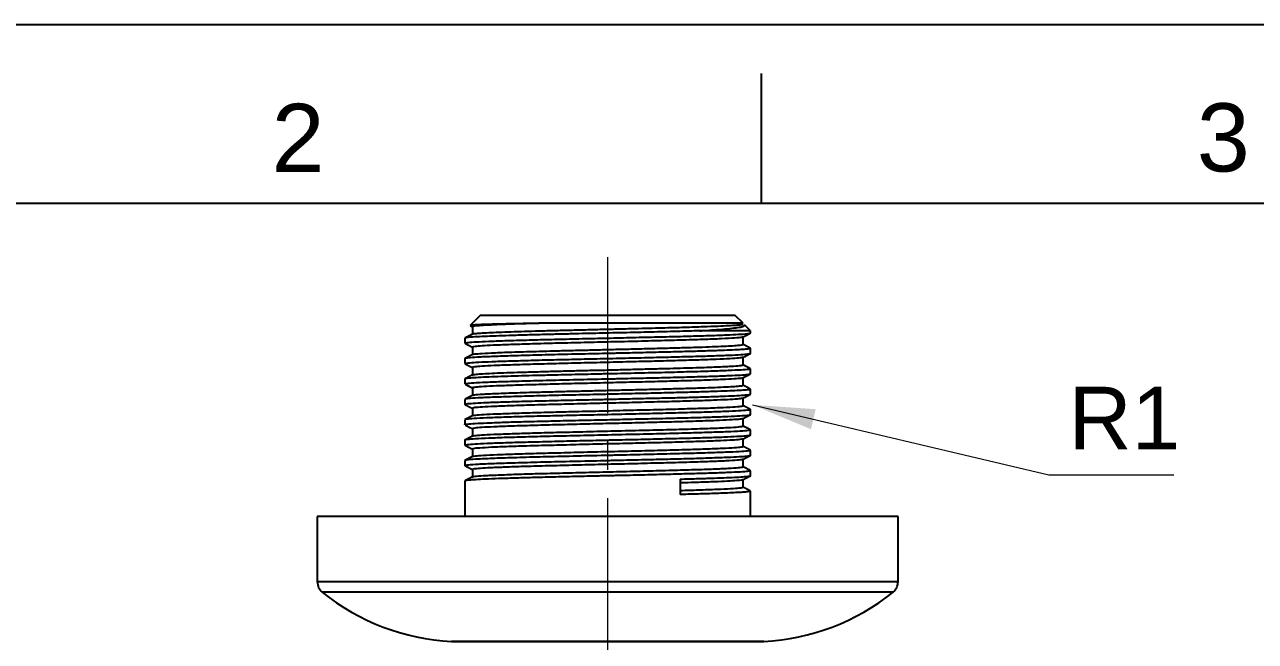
# Model space of a CAD drawing. Header units: millimetres. Extents: x 4257 to 5098, y 860 to 1455.
# Drawn here: x 4394.4 to 4532.2, y 1385.7 to 1454.7 of the extents above; entities that cross this region are included whole.
import ezdxf

# ---------------------------------------------------------------- set-up
doc = ezdxf.new("R2010")
doc.units = ezdxf.units.MM
doc.linetypes.add('CENTER2', pattern=[28.575, 19.05, -3.175, 3.175, -3.175])
doc.layers.add('DIM', color=2, linetype='Continuous', lineweight=13)
doc.layers.add('FORM', color=7, linetype='Continuous')
doc.styles.add('Arial', font='arial.ttf')
doc.styles.get("Standard").update_dxf_attribs({"font": 'arial.ttf'})
doc.dimstyles.new('ISO-25', dxfattribs={"dimtxt": 7, "dimasz": 7, "dimexe": 1.25, "dimexo": 0.625, "dimgap": 3, "dimtad": 1, "dimtih": 1, "dimtoh": 1, "dimdec": 1, "dimlunit": 6, "dimtxsty": 'Arial', "dimcen": 0, "dimclrd": 3, "dimclre": 3, "dimclrt": 4, "dimadec": 0, "dimazin": 0, "dimtfac": 1, "dimtdec": 1, "dimtmove": 0, "dimatfit": 3, "dimfxl": 1, "dimlwd": 13, "dimlwe": 13, "dimarcsym": 0})

msp = doc.modelspace()

# ---------------------------------------------------------------- linework, layer by layer
at = {"color": 1, "linetype": 'CENTER2', "lineweight": 18}
msp.add_line((4459.69, 1268.36), (4459.69, 1428.68), dxfattribs=at)
at = {"lineweight": 25}
for p, q in [((4445.44, 1422.18), (4444.29, 1421.03)), ((4445.44, 1422.18), (4473.94, 1422.18)), ((4474.84, 1421.28), (4473.94, 1422.18)), ((4444.28, 1421.02), (4444.29, 1421.01)), ((4444.55, 1420.89), (4444.55, 1420.06)), ((4474.84, 1421.28), (4452.74, 1421.28)), ((4475.69, 1420.43), (4470, 1420.43)), ((4475.69, 1420.43), (4475.02, 1421.1)), ((4475.69, 1420.19), (4475.69, 1420.43)), ((4443.69, 1419.61), (4443.69, 1419.05)), ((4474.84, 1418.91), (4474.84, 1419.75)), ((4444.55, 1418.6), (4444.55, 1417.78)), ((4475.69, 1417.91), (4475.69, 1418.47)), ((4443.69, 1417.33), (4443.69, 1417.32)), ((4443.69, 1417.32), (4443.69, 1416.77)), ((4444.55, 1416.33), (4444.55, 1415.49)), ((4474.84, 1416.63), (4474.84, 1417.46)), ((4443.69, 1415.04), (4443.69, 1414.49)), ((4474.84, 1414.35), (4474.84, 1415.18)), ((4475.69, 1415.63), (4475.69, 1416.18)), ((4444.55, 1414.04), (4444.55, 1413.2)), ((4475.69, 1413.35), (4475.69, 1413.9)), ((4443.69, 1412.76), (4443.69, 1412.2)), ((4474.84, 1412.06), (4474.84, 1412.89)), ((4444.55, 1411.76), (4444.55, 1410.93)), ((4475.69, 1411.06), (4475.69, 1411.62)), ((4443.69, 1410.48), (4443.69, 1409.92)), ((4444.55, 1409.48), (4444.55, 1408.65)), ((4474.84, 1409.78), (4474.84, 1410.62)), ((4443.69, 1408.2), (4443.69, 1407.64)), ((4474.84, 1407.5), (4474.84, 1408.33)), ((4475.69, 1408.78), (4475.69, 1409.34)), ((4444.55, 1407.2), (4444.55, 1406.36)), ((4475.69, 1406.5), (4475.69, 1407.05)), ((4443.69, 1405.92), (4443.69, 1405.91)), ((4443.69, 1405.91), (4443.69, 1405.36)), ((4474.84, 1405.22), (4474.84, 1406.05)), ((4444.55, 1404.91), (4444.55, 1404.08)), ((4475.69, 1404.22), (4475.69, 1404.77)), ((4443.69, 1403.63), (4443.69, 1399.65)), ((4467.81, 1403.84), (4467.81, 1402.11)), ((4474.84, 1402.93), (4474.84, 1403.77)), ((4475.69, 1399.65), (4475.69, 1402.49)), ((4427.19, 1399.65), (4427.19, 1392.36)), ((4459.69, 1399.65), (4427.19, 1399.65)), ((4492.19, 1399.65), (4459.69, 1399.65)), ((4492.19, 1392.36), (4492.19, 1399.65)), ((4459.69, 1392.36), (4427.19, 1392.36)), ((4492.19, 1392.36), (4459.69, 1392.36)), ((4459.69, 1391.19), (4427.75, 1391.19)), ((4491.63, 1391.19), (4459.69, 1391.19)), ((4459.69, 1385.68), (4442.22, 1385.68)), ((4442.29, 1385.68), (4477.09, 1385.68)), ((4477.17, 1385.68), (4459.69, 1385.68))]:
    msp.add_line(p, q, dxfattribs=at)
for centre, radius, start, end in [((4428.69, 1392.36), 1.5, 180, 231.1194), ((4490.69, 1392.36), 1.5, 308.8806, 0), ((4443.44, 1410.65), 25, 231.1194, 267.1928), ((4475.94, 1410.65), 25, 272.8072, 308.8806), ((4442.29, 1387.18), 1.5, 267.1928, 270), ((4477.09, 1387.18), 1.5, 270, 272.8072)]:
    msp.add_arc(centre, radius, start, end, dxfattribs=at)
for points, knots in [([(4470, 1420.43), (4469.2, 1420.41), (4468.33, 1420.38), (4466.49, 1420.33), (4465.52, 1420.31), (4463.52, 1420.26), (4462.49, 1420.24), (4460.92, 1420.2), (4460.4, 1420.19), (4459.84, 1420.18), (4459.79, 1420.18), (4459.73, 1420.18), (4459.71, 1420.18), (4459.7, 1420.18), (4459.69, 1420.18), (4459.69, 1420.18), (4459.69, 1420.18), (4459.69, 1420.18), (4459.69, 1420.18), (4459.69, 1420.18), (4459.66, 1420.18), (4459.57, 1420.17), (4459.37, 1420.17), (4459.2, 1420.16), (4458.61, 1420.15), (4458.12, 1420.14), (4457.12, 1420.12), (4456.6, 1420.11), (4455.54, 1420.08), (4455, 1420.07), (4453.9, 1420.04), (4453.34, 1420.03), (4452.22, 1420), (4451.66, 1419.99), (4450.55, 1419.96), (4450, 1419.94), (4448.93, 1419.91), (4448.41, 1419.89), (4447.42, 1419.86), (4446.95, 1419.84), (4446.08, 1419.81), (4445.68, 1419.79), (4444.97, 1419.76), (4444.66, 1419.74), (4444.16, 1419.7), (4443.97, 1419.68), (4443.78, 1419.65), (4443.73, 1419.64), (4443.71, 1419.63)], [0, 0, 0, 0, 0.064284, 0.064284, 0.128568, 0.128568, 0.192852, 0.192852, 0.224994, 0.224994, 0.227002, 0.228007, 0.228509, 0.228635, 0.228666, 0.228682, 0.228682, 0.228697, 0.228697, 0.22876, 0.229011, 0.233029, 0.241065, 0.257136, 0.257136, 0.321419, 0.321419, 0.385703, 0.385703, 0.449987, 0.449987, 0.514271, 0.514271, 0.578555, 0.578555, 0.642839, 0.642839, 0.707123, 0.707123, 0.771407, 0.771407, 0.83569, 0.83569, 0.899974, 0.899974, 0.964258, 0.964258, 1, 1, 1, 1]), ([(4452.74, 1421.28), (4451.73, 1421.27), (4450.77, 1421.25), (4449.45, 1421.22), (4449.04, 1421.21), (4448.24, 1421.2), (4447.87, 1421.19), (4446.82, 1421.16), (4446.22, 1421.14), (4445.49, 1421.12), (4445.28, 1421.11), (4444.91, 1421.09), (4444.61, 1421.07), (4444.42, 1421.05), (4444.32, 1421.04), (4444.29, 1421.03), (4444.28, 1421.02)], [0, 0, 0, 0, 0.204447, 0.204447, 0.30667, 0.30667, 0.408893, 0.408893, 0.61334, 0.61334, 0.715564, 0.715564, 0.817787, 0.92001, 0.92001, 1, 1, 1, 1]), ([(4452.74, 1421.28), (4452.44, 1421.28), (4452.1, 1421.27), (4451.37, 1421.25), (4450.97, 1421.24), (4450.14, 1421.21), (4449.7, 1421.2), (4448.81, 1421.17), (4448.36, 1421.15), (4447.48, 1421.12), (4447.04, 1421.1), (4446.23, 1421.06), (4445.86, 1421.04), (4445.39, 1421.01), (4445.24, 1421), (4444.99, 1420.98), (4444.88, 1420.97), (4444.7, 1420.94), (4444.64, 1420.93), (4444.56, 1420.91), (4444.55, 1420.9), (4444.55, 1420.89)], [0, 0, 0, 0, 0.126646, 0.126646, 0.253293, 0.253293, 0.379939, 0.379939, 0.506586, 0.506586, 0.633232, 0.633232, 0.759878, 0.759878, 0.823202, 0.823202, 0.886525, 0.886525, 0.949848, 0.949848, 1, 1, 1, 1]), ([(4444.56, 1420.07), (4444.59, 1420.08), (4444.66, 1420.1), (4444.89, 1420.13), (4445.07, 1420.15), (4445.53, 1420.18), (4445.81, 1420.2), (4446.46, 1420.23), (4446.82, 1420.25), (4447.62, 1420.29), (4448.06, 1420.3), (4448.99, 1420.34), (4449.48, 1420.35), (4450.51, 1420.38), (4451.05, 1420.4), (4452.15, 1420.43), (4452.72, 1420.45), (4453.87, 1420.48), (4454.46, 1420.49), (4455.63, 1420.52), (4456.23, 1420.54), (4457.41, 1420.56), (4457.99, 1420.58), (4459.16, 1420.61), (4459.73, 1420.62), (4460.86, 1420.65), (4461.42, 1420.66), (4462.51, 1420.69), (4463.03, 1420.7), (4464.06, 1420.73), (4464.56, 1420.74), (4465.52, 1420.76), (4465.98, 1420.78), (4467.32, 1420.81), (4468.13, 1420.83), (4469.6, 1420.88), (4470.26, 1420.9), (4471.41, 1420.94), (4471.91, 1420.96), (4472.78, 1421), (4473.14, 1421.02), (4473.74, 1421.05), (4473.98, 1421.07), (4474.36, 1421.1), (4474.5, 1421.11), (4474.7, 1421.14), (4474.76, 1421.15), (4474.83, 1421.17), (4474.84, 1421.18), (4474.84, 1421.19)], [0, 0, 0, 0, 0.025825, 0.025825, 0.057786, 0.057786, 0.089747, 0.089747, 0.121708, 0.121708, 0.153669, 0.153669, 0.18563, 0.18563, 0.217591, 0.217591, 0.249553, 0.249553, 0.281514, 0.281514, 0.313475, 0.313475, 0.345436, 0.345436, 0.377397, 0.377397, 0.409358, 0.409358, 0.441319, 0.441319, 0.47328, 0.47328, 0.505242, 0.505242, 0.569164, 0.569164, 0.633086, 0.633086, 0.697008, 0.697008, 0.760931, 0.760931, 0.824853, 0.824853, 0.888775, 0.888775, 0.952698, 0.952698, 1, 1, 1, 1]), ([(4470, 1420.43), (4470.28, 1420.45), (4470.55, 1420.47), (4471.06, 1420.5), (4471.31, 1420.52), (4472.01, 1420.57), (4472.87, 1420.64), (4473.54, 1420.71), (4473.97, 1420.77), (4474.1, 1420.79), (4474.34, 1420.82), (4474.45, 1420.84), (4474.73, 1420.89), (4475, 1420.96), (4475.06, 1421.04), (4475.04, 1421.08), (4475.04, 1421.08), (4475.03, 1421.09)], [0, 0, 0, 0, 0.081026, 0.081026, 0.162052, 0.162052, 0.324103, 0.486155, 0.486155, 0.567181, 0.567181, 0.648206, 0.648206, 0.810258, 0.972309, 0.972309, 1, 1, 1, 1]), ([(4443.69, 1419.05), (4443.69, 1419.06), (4443.7, 1419.06), (4443.76, 1419.09), (4443.9, 1419.11), (4444.33, 1419.16), (4444.63, 1419.18), (4445.39, 1419.22), (4445.85, 1419.24), (4446.9, 1419.29), (4447.5, 1419.31), (4448.82, 1419.35), (4449.54, 1419.37), (4451.09, 1419.42), (4451.91, 1419.44), (4453.62, 1419.48), (4454.52, 1419.5), (4456.35, 1419.54), (4457.29, 1419.57), (4458.71, 1419.6), (4459.19, 1419.61), (4460.14, 1419.63), (4460.62, 1419.64), (4462.04, 1419.67), (4462.98, 1419.7), (4464.81, 1419.74), (4465.71, 1419.76), (4467.43, 1419.8), (4468.25, 1419.82), (4469.8, 1419.87), (4470.52, 1419.89), (4471.84, 1419.93), (4472.44, 1419.95), (4473.5, 1420), (4473.96, 1420.02), (4474.73, 1420.06), (4475.03, 1420.08), (4475.47, 1420.13), (4475.61, 1420.15), (4475.68, 1420.18), (4475.69, 1420.18), (4475.69, 1420.19)], [0, 0, 0, 0, 0.016811, 0.016811, 0.073603, 0.073603, 0.130395, 0.130395, 0.187188, 0.187188, 0.24398, 0.24398, 0.300772, 0.300772, 0.357565, 0.357565, 0.414357, 0.414357, 0.471149, 0.471149, 0.499546, 0.499546, 0.527942, 0.527942, 0.584734, 0.584734, 0.641527, 0.641527, 0.698319, 0.698319, 0.755111, 0.755111, 0.811904, 0.811904, 0.868696, 0.868696, 0.925488, 0.925488, 0.982281, 0.982281, 1, 1, 1, 1]), ([(4474.82, 1419.73), (4474.8, 1419.72), (4474.76, 1419.71), (4474.55, 1419.67), (4474.28, 1419.64), (4473.5, 1419.59), (4473, 1419.56), (4471.8, 1419.51), (4471.1, 1419.48), (4469.56, 1419.43), (4468.71, 1419.41), (4466.91, 1419.35), (4465.96, 1419.33), (4464, 1419.28), (4462.99, 1419.25), (4460.95, 1419.2), (4459.93, 1419.18), (4457.91, 1419.13), (4456.92, 1419.11), (4454.99, 1419.06), (4454.06, 1419.04), (4452.3, 1418.99), (4451.47, 1418.97), (4449.93, 1418.92), (4449.23, 1418.9), (4447.95, 1418.85), (4447.38, 1418.83), (4446.4, 1418.79), (4445.98, 1418.76), (4445.31, 1418.72), (4445.05, 1418.7), (4444.69, 1418.66), (4444.58, 1418.64), (4444.55, 1418.61), (4444.55, 1418.61), (4444.55, 1418.6)], [0, 0, 0, 0, 0.025148, 0.025148, 0.089299, 0.089299, 0.153451, 0.153451, 0.217603, 0.217603, 0.281755, 0.281755, 0.345907, 0.345907, 0.410059, 0.410059, 0.474211, 0.474211, 0.538363, 0.538363, 0.602515, 0.602515, 0.666667, 0.666667, 0.730819, 0.730819, 0.79497, 0.79497, 0.859122, 0.859122, 0.923274, 0.923274, 0.987426, 0.987426, 1, 1, 1, 1]), ([(4443.69, 1416.77), (4443.69, 1416.78), (4443.71, 1416.79), (4443.84, 1416.82), (4444.01, 1416.84), (4444.52, 1416.89), (4444.85, 1416.91), (4445.68, 1416.95), (4446.17, 1416.97), (4447.28, 1417.02), (4447.91, 1417.04), (4449.28, 1417.08), (4450.02, 1417.1), (4451.61, 1417.15), (4452.44, 1417.17), (4454.19, 1417.21), (4455.1, 1417.23), (4456.95, 1417.28), (4457.89, 1417.3), (4459.8, 1417.34), (4460.75, 1417.36), (4462.64, 1417.41), (4463.57, 1417.43), (4465.39, 1417.47), (4466.27, 1417.49), (4467.96, 1417.54), (4468.76, 1417.56), (4470.26, 1417.6), (4470.96, 1417.62), (4472.23, 1417.67), (4472.81, 1417.69), (4473.81, 1417.73), (4474.23, 1417.75), (4474.93, 1417.8), (4475.2, 1417.82), (4475.57, 1417.86), (4475.67, 1417.88), (4475.69, 1417.91), (4475.69, 1417.91), (4475.69, 1417.91)], [0, 0, 0, 0, 0.028857, 0.028857, 0.085662, 0.085662, 0.142468, 0.142468, 0.199273, 0.199273, 0.256078, 0.256078, 0.312883, 0.312883, 0.369689, 0.369689, 0.426494, 0.426494, 0.483299, 0.483299, 0.540105, 0.540105, 0.59691, 0.59691, 0.653715, 0.653715, 0.71052, 0.71052, 0.767326, 0.767326, 0.824131, 0.824131, 0.880936, 0.880936, 0.937741, 0.937741, 0.994547, 0.994547, 1, 1, 1, 1]), ([(4475.69, 1418.47), (4475.69, 1418.45), (4475.65, 1418.44), (4475.47, 1418.4), (4475.32, 1418.39), (4474.93, 1418.35), (4474.69, 1418.34), (4474.1, 1418.3), (4473.75, 1418.28), (4472.96, 1418.25), (4472.52, 1418.23), (4471.54, 1418.2), (4471, 1418.18), (4469.85, 1418.14), (4469.23, 1418.13), (4467.92, 1418.09), (4467.22, 1418.07), (4465.78, 1418.04), (4465.03, 1418.02), (4463.48, 1417.98), (4462.69, 1417.96), (4461.48, 1417.93), (4461.07, 1417.93), (4460.45, 1417.91), (4460.15, 1417.9), (4459.82, 1417.9), (4459.71, 1417.89), (4459.69, 1417.89), (4459.69, 1417.89), (4459.69, 1417.89), (4459.69, 1417.89), (4459.68, 1417.89), (4459.66, 1417.89), (4459.6, 1417.89), (4459.03, 1417.88), (4458.47, 1417.87), (4456.9, 1417.83), (4455.87, 1417.81), (4453.87, 1417.76), (4452.9, 1417.73), (4451.06, 1417.69), (4450.19, 1417.66), (4448.58, 1417.61), (4447.84, 1417.59), (4446.53, 1417.54), (4445.96, 1417.52), (4444.99, 1417.47), (4444.6, 1417.45), (4444.02, 1417.4), (4443.83, 1417.38), (4443.72, 1417.35), (4443.71, 1417.34), (4443.7, 1417.33)], [0, 0, 0, 0, 0.035347, 0.035347, 0.073112, 0.073112, 0.110876, 0.110876, 0.14864, 0.14864, 0.186405, 0.186405, 0.224169, 0.224169, 0.261934, 0.261934, 0.299698, 0.299698, 0.337462, 0.337462, 0.375227, 0.375227, 0.394109, 0.394109, 0.40355, 0.40827, 0.40886, 0.40886, 0.408934, 0.408934, 0.409008, 0.409155, 0.409451, 0.410631, 0.412991, 0.450755, 0.450755, 0.526284, 0.526284, 0.601813, 0.601813, 0.677341, 0.677341, 0.75287, 0.75287, 0.828399, 0.828399, 0.903927, 0.903927, 0.979456, 0.979456, 1, 1, 1, 1]), ([(4444.55, 1417.78), (4444.58, 1417.8), (4444.66, 1417.82), (4444.98, 1417.86), (4445.26, 1417.88), (4446.04, 1417.93), (4446.53, 1417.96), (4447.44, 1418), (4447.77, 1418.01), (4448.49, 1418.04), (4448.87, 1418.05), (4449.7, 1418.08), (4450.13, 1418.09), (4451.06, 1418.12), (4451.55, 1418.13), (4452.58, 1418.16), (4453.11, 1418.18), (4454.22, 1418.21), (4454.8, 1418.22), (4455.99, 1418.25), (4456.6, 1418.26), (4457.84, 1418.29), (4458.48, 1418.31), (4459.77, 1418.34), (4460.42, 1418.36), (4461.73, 1418.39), (4462.39, 1418.4), (4463.69, 1418.44), (4464.34, 1418.45), (4465.63, 1418.49), (4466.26, 1418.5), (4467.48, 1418.54), (4468.08, 1418.55), (4469.22, 1418.59), (4469.77, 1418.6), (4470.8, 1418.64), (4471.29, 1418.66), (4472.18, 1418.69), (4472.58, 1418.71), (4473.31, 1418.74), (4473.62, 1418.76), (4474.15, 1418.8), (4474.37, 1418.82), (4474.68, 1418.85), (4474.78, 1418.87), (4474.83, 1418.9), (4474.84, 1418.9), (4474.84, 1418.91)], [0, 0, 0, 0, 0.064827, 0.064827, 0.145058, 0.145058, 0.225289, 0.225289, 0.265404, 0.265404, 0.30552, 0.30552, 0.345635, 0.345635, 0.385751, 0.385751, 0.425866, 0.425866, 0.465982, 0.465982, 0.506098, 0.506098, 0.546213, 0.546213, 0.586329, 0.586329, 0.626444, 0.626444, 0.66656, 0.66656, 0.706675, 0.706675, 0.746791, 0.746791, 0.786906, 0.786906, 0.827022, 0.827022, 0.867137, 0.867137, 0.907253, 0.907253, 0.947368, 0.947368, 0.987484, 0.987484, 1, 1, 1, 1]), ([(4474.82, 1417.45), (4474.82, 1417.45), (4474.81, 1417.45), (4474.75, 1417.42), (4474.59, 1417.4), (4474.1, 1417.35), (4473.77, 1417.33), (4472.93, 1417.28), (4472.42, 1417.26), (4471.26, 1417.21), (4470.61, 1417.19), (4469.17, 1417.14), (4468.39, 1417.12), (4466.73, 1417.07), (4465.85, 1417.05), (4464.03, 1417), (4463.08, 1416.98), (4461.16, 1416.93), (4460.19, 1416.91), (4458.25, 1416.86), (4457.28, 1416.84), (4455.39, 1416.79), (4454.46, 1416.77), (4452.68, 1416.72), (4451.83, 1416.7), (4450.24, 1416.65), (4449.49, 1416.63), (4448.14, 1416.58), (4447.53, 1416.56), (4446.47, 1416.51), (4446.02, 1416.49), (4445.29, 1416.44), (4445.01, 1416.42), (4444.64, 1416.37), (4444.55, 1416.35), (4444.55, 1416.33), (4444.55, 1416.33), (4444.55, 1416.33)], [0, 0, 0, 0, 0.004974, 0.004974, 0.067147, 0.067147, 0.129321, 0.129321, 0.191495, 0.191495, 0.253668, 0.253668, 0.315842, 0.315842, 0.378015, 0.378015, 0.440189, 0.440189, 0.502363, 0.502363, 0.564536, 0.564536, 0.62671, 0.62671, 0.688883, 0.688883, 0.751057, 0.751057, 0.813231, 0.813231, 0.875404, 0.875404, 0.937578, 0.937578, 0.999751, 0.999751, 1, 1, 1, 1]), ([(4444.56, 1415.5), (4444.58, 1415.51), (4444.62, 1415.52), (4444.78, 1415.55), (4444.94, 1415.57), (4445.37, 1415.61), (4445.64, 1415.63), (4446.28, 1415.66), (4446.65, 1415.68), (4447.47, 1415.72), (4447.92, 1415.73), (4448.9, 1415.77), (4449.42, 1415.79), (4450.52, 1415.82), (4451.1, 1415.84), (4452.29, 1415.87), (4452.91, 1415.89), (4454.17, 1415.92), (4454.82, 1415.94), (4456.12, 1415.97), (4456.78, 1415.99), (4458.09, 1416.02), (4458.75, 1416.03), (4460.05, 1416.06), (4460.7, 1416.08), (4461.97, 1416.11), (4462.59, 1416.13), (4463.81, 1416.16), (4464.4, 1416.17), (4465.55, 1416.2), (4466.11, 1416.22), (4467.17, 1416.24), (4467.69, 1416.26), (4468.66, 1416.29), (4469.12, 1416.3), (4469.99, 1416.33), (4470.4, 1416.34), (4471.17, 1416.37), (4471.52, 1416.38), (4472.17, 1416.41), (4472.47, 1416.42), (4473.02, 1416.45), (4473.26, 1416.46), (4473.91, 1416.5), (4474.23, 1416.52), (4474.68, 1416.57), (4474.8, 1416.59), (4474.83, 1416.62), (4474.84, 1416.62), (4474.84, 1416.63)], [0, 0, 0, 0, 0.022472, 0.022472, 0.0626, 0.0626, 0.102729, 0.102729, 0.142857, 0.142857, 0.182986, 0.182986, 0.223114, 0.223114, 0.263242, 0.263242, 0.303371, 0.303371, 0.343499, 0.343499, 0.383628, 0.383628, 0.423756, 0.423756, 0.463884, 0.463884, 0.504013, 0.504013, 0.544141, 0.544141, 0.58427, 0.58427, 0.624398, 0.624398, 0.664526, 0.664526, 0.704655, 0.704655, 0.744783, 0.744783, 0.784912, 0.784912, 0.82504, 0.82504, 0.905297, 0.905297, 0.985554, 0.985554, 1, 1, 1, 1]), ([(4443.69, 1414.49), (4443.69, 1414.51), (4443.76, 1414.53), (4444.08, 1414.57), (4444.35, 1414.6), (4445.08, 1414.64), (4445.54, 1414.67), (4446.65, 1414.71), (4447.29, 1414.74), (4448.73, 1414.78), (4449.53, 1414.81), (4451.26, 1414.86), (4452.19, 1414.88), (4454.14, 1414.93), (4455.16, 1414.95), (4457.26, 1415), (4458.34, 1415.03), (4459.5, 1415.05), (4459.58, 1415.05), (4459.66, 1415.06), (4459.69, 1415.06), (4459.69, 1415.06), (4459.7, 1415.06), (4459.71, 1415.06), (4459.75, 1415.06), (4459.91, 1415.06), (4460.29, 1415.07), (4460.65, 1415.08), (4461.36, 1415.09), (4461.83, 1415.11), (4463.24, 1415.14), (4464.17, 1415.16), (4465.96, 1415.2), (4466.83, 1415.22), (4468.48, 1415.27), (4469.26, 1415.29), (4470.72, 1415.33), (4471.39, 1415.35), (4472.61, 1415.4), (4473.15, 1415.42), (4474.09, 1415.46), (4474.48, 1415.48), (4475.11, 1415.53), (4475.34, 1415.55), (4475.62, 1415.59), (4475.69, 1415.61), (4475.69, 1415.63)], [0, 0, 0, 0, 0.051362, 0.051362, 0.111085, 0.111085, 0.170807, 0.170807, 0.23053, 0.23053, 0.290253, 0.290253, 0.349976, 0.349976, 0.409699, 0.409699, 0.469422, 0.469422, 0.473155, 0.474088, 0.474088, 0.474321, 0.474321, 0.474554, 0.475021, 0.476887, 0.484353, 0.499283, 0.499283, 0.529145, 0.529145, 0.588868, 0.588868, 0.648591, 0.648591, 0.708313, 0.708313, 0.768036, 0.768036, 0.827759, 0.827759, 0.887482, 0.887482, 0.947205, 0.947205, 1, 1, 1, 1]), ([(4475.69, 1416.18), (4475.69, 1416.17), (4475.65, 1416.15), (4475.43, 1416.11), (4475.2, 1416.09), (4474.53, 1416.04), (4474.1, 1416.02), (4473.06, 1415.97), (4472.45, 1415.95), (4471.07, 1415.9), (4470.3, 1415.87), (4468.64, 1415.83), (4467.74, 1415.8), (4465.86, 1415.75), (4464.87, 1415.73), (4462.84, 1415.68), (4461.8, 1415.66), (4460.49, 1415.63), (4460.23, 1415.62), (4459.9, 1415.62), (4459.82, 1415.61), (4459.73, 1415.61), (4459.7, 1415.61), (4459.69, 1415.61), (4459.69, 1415.61), (4459.69, 1415.61), (4459.69, 1415.61), (4459.69, 1415.61), (4459.69, 1415.61), (4459.67, 1415.61), (4459.61, 1415.61), (4459.34, 1415.6), (4459.07, 1415.6), (4458.42, 1415.58), (4457.97, 1415.57), (4457.03, 1415.55), (4456.54, 1415.54), (4455.54, 1415.52), (4455.02, 1415.5), (4453.97, 1415.48), (4453.44, 1415.47), (4452.36, 1415.44), (4451.81, 1415.43), (4450.73, 1415.4), (4450.19, 1415.38), (4449.14, 1415.35), (4448.62, 1415.34), (4447.63, 1415.3), (4447.16, 1415.29), (4446.27, 1415.25), (4445.86, 1415.23), (4445.13, 1415.2), (4444.8, 1415.18), (4444.27, 1415.14), (4444.05, 1415.12), (4443.8, 1415.09), (4443.73, 1415.07), (4443.71, 1415.06)], [0, 0, 0, 0, 0.031219, 0.031219, 0.080306, 0.080306, 0.129393, 0.129393, 0.17848, 0.17848, 0.227567, 0.227567, 0.276654, 0.276654, 0.325741, 0.325741, 0.374828, 0.374828, 0.3871, 0.3871, 0.390168, 0.390935, 0.391318, 0.391342, 0.391342, 0.391366, 0.391366, 0.391414, 0.39151, 0.391702, 0.393236, 0.399372, 0.423915, 0.423915, 0.473002, 0.473002, 0.522089, 0.522089, 0.571176, 0.571176, 0.620263, 0.620263, 0.66935, 0.66935, 0.718437, 0.718437, 0.767524, 0.767524, 0.816611, 0.816611, 0.865698, 0.865698, 0.914785, 0.914785, 0.963872, 0.963872, 1, 1, 1, 1]), ([(4474.82, 1415.16), (4474.79, 1415.15), (4474.72, 1415.13), (4474.45, 1415.09), (4474.18, 1415.07), (4473.48, 1415.02), (4473.04, 1415), (4471.99, 1414.95), (4471.39, 1414.93), (4470.04, 1414.88), (4469.3, 1414.86), (4467.71, 1414.81), (4466.86, 1414.79), (4465.08, 1414.74), (4464.16, 1414.72), (4462.26, 1414.67), (4461.29, 1414.65), (4459.35, 1414.6), (4458.38, 1414.58), (4456.46, 1414.53), (4455.51, 1414.51), (4453.69, 1414.46), (4452.81, 1414.44), (4451.15, 1414.39), (4450.36, 1414.37), (4448.92, 1414.32), (4448.26, 1414.3), (4447.09, 1414.25), (4446.58, 1414.23), (4445.72, 1414.18), (4445.37, 1414.16), (4444.85, 1414.12), (4444.68, 1414.09), (4444.56, 1414.06), (4444.55, 1414.05), (4444.55, 1414.04)], [0, 0, 0, 0, 0.038825, 0.038825, 0.101045, 0.101045, 0.163265, 0.163265, 0.225485, 0.225485, 0.287705, 0.287705, 0.349925, 0.349925, 0.412145, 0.412145, 0.474365, 0.474365, 0.536585, 0.536585, 0.598805, 0.598805, 0.661025, 0.661025, 0.723245, 0.723245, 0.785465, 0.785465, 0.847685, 0.847685, 0.909905, 0.909905, 0.972125, 0.972125, 1, 1, 1, 1]), ([(4475.69, 1413.9), (4475.69, 1413.9), (4475.69, 1413.9), (4475.68, 1413.88), (4475.62, 1413.86), (4475.39, 1413.83), (4475.23, 1413.81), (4474.78, 1413.78), (4474.51, 1413.76), (4473.86, 1413.72), (4473.48, 1413.71), (4472.62, 1413.67), (4472.14, 1413.65), (4471.08, 1413.62), (4470.5, 1413.6), (4469.27, 1413.56), (4468.61, 1413.54), (4467.21, 1413.51), (4466.48, 1413.49), (4464.96, 1413.45), (4464.17, 1413.43), (4462.55, 1413.4), (4461.72, 1413.38), (4460.67, 1413.35), (4460.35, 1413.35), (4459.98, 1413.34), (4459.8, 1413.33), (4459.72, 1413.33), (4459.69, 1413.33), (4459.69, 1413.33), (4459.68, 1413.33), (4459.68, 1413.33), (4459.66, 1413.33), (4459.39, 1413.32), (4459.12, 1413.32), (4458.33, 1413.3), (4457.81, 1413.29), (4456.25, 1413.25), (4455.23, 1413.23), (4453.25, 1413.18), (4452.3, 1413.16), (4450.5, 1413.11), (4449.66, 1413.08), (4448.11, 1413.04), (4447.4, 1413.01), (4446.16, 1412.97), (4445.63, 1412.94), (4444.74, 1412.89), (4444.39, 1412.87), (4443.9, 1412.82), (4443.75, 1412.8), (4443.71, 1412.78)], [0, 0, 0, 0, 0.003072, 0.003072, 0.041475, 0.041475, 0.079877, 0.079877, 0.11828, 0.11828, 0.156682, 0.156682, 0.195084, 0.195084, 0.233487, 0.233487, 0.271889, 0.271889, 0.310292, 0.310292, 0.348694, 0.348694, 0.387097, 0.387097, 0.396697, 0.401498, 0.403898, 0.405098, 0.405098, 0.405248, 0.405248, 0.405398, 0.405698, 0.406298, 0.425499, 0.425499, 0.463902, 0.463902, 0.540707, 0.540707, 0.617512, 0.617512, 0.694316, 0.694316, 0.771121, 0.771121, 0.847926, 0.847926, 0.924731, 0.924731, 1, 1, 1, 1]), ([(4444.56, 1413.22), (4444.58, 1413.23), (4444.62, 1413.24), (4444.82, 1413.28), (4445.06, 1413.3), (4445.58, 1413.34), (4445.79, 1413.35), (4446.25, 1413.38), (4446.51, 1413.39), (4447.1, 1413.42), (4447.42, 1413.43), (4448.12, 1413.46), (4448.5, 1413.47), (4449.32, 1413.5), (4449.76, 1413.52), (4450.7, 1413.54), (4451.19, 1413.56), (4452.24, 1413.59), (4452.78, 1413.6), (4453.92, 1413.63), (4454.51, 1413.65), (4455.73, 1413.68), (4456.36, 1413.69), (4457.65, 1413.73), (4458.31, 1413.74), (4459.65, 1413.77), (4460.33, 1413.79), (4461.69, 1413.82), (4462.38, 1413.84), (4463.74, 1413.87), (4464.41, 1413.89), (4465.74, 1413.92), (4466.4, 1413.94), (4467.67, 1413.98), (4468.28, 1413.99), (4469.46, 1414.03), (4470.02, 1414.05), (4471.08, 1414.08), (4471.57, 1414.1), (4472.46, 1414.14), (4472.86, 1414.16), (4473.57, 1414.19), (4473.87, 1414.21), (4474.36, 1414.25), (4474.54, 1414.27), (4474.78, 1414.31), (4474.84, 1414.33), (4474.84, 1414.35)], [0, 0, 0, 0, 0.037932, 0.037932, 0.121853, 0.121853, 0.163813, 0.163813, 0.205774, 0.205774, 0.247734, 0.247734, 0.289695, 0.289695, 0.331655, 0.331655, 0.373615, 0.373615, 0.415576, 0.415576, 0.457536, 0.457536, 0.499496, 0.499496, 0.541457, 0.541457, 0.583417, 0.583417, 0.625378, 0.625378, 0.667338, 0.667338, 0.709298, 0.709298, 0.751259, 0.751259, 0.793219, 0.793219, 0.83518, 0.83518, 0.87714, 0.87714, 0.9191, 0.9191, 0.961061, 0.961061, 1, 1, 1, 1]), ([(4443.69, 1412.2), (4443.69, 1412.22), (4443.77, 1412.24), (4444.07, 1412.29), (4444.32, 1412.31), (4444.96, 1412.35), (4445.37, 1412.37), (4446.32, 1412.42), (4446.87, 1412.44), (4448.1, 1412.48), (4448.78, 1412.5), (4450.25, 1412.55), (4451.04, 1412.57), (4452.7, 1412.61), (4453.57, 1412.63), (4455.37, 1412.68), (4456.29, 1412.7), (4457.7, 1412.73), (4458.18, 1412.74), (4458.89, 1412.76), (4459.19, 1412.76), (4459.51, 1412.77), (4459.62, 1412.77), (4459.67, 1412.77), (4459.68, 1412.78), (4459.69, 1412.78), (4459.69, 1412.78), (4459.69, 1412.78), (4459.7, 1412.78), (4459.81, 1412.78), (4459.92, 1412.78), (4460.84, 1412.8), (4461.66, 1412.82), (4463.29, 1412.86), (4464.1, 1412.88), (4465.68, 1412.92), (4466.45, 1412.93), (4467.93, 1412.97), (4468.65, 1412.99), (4470.01, 1413.03), (4470.65, 1413.05), (4471.83, 1413.09), (4472.38, 1413.11), (4473.36, 1413.15), (4473.79, 1413.17), (4474.54, 1413.21), (4474.85, 1413.23), (4475.33, 1413.27), (4475.5, 1413.29), (4475.66, 1413.32), (4475.69, 1413.33), (4475.69, 1413.35)], [0, 0, 0, 0, 0.050538, 0.050538, 0.104301, 0.104301, 0.158065, 0.158065, 0.211828, 0.211828, 0.265591, 0.265591, 0.319355, 0.319355, 0.373118, 0.373118, 0.426882, 0.426882, 0.453763, 0.453763, 0.467204, 0.470565, 0.472245, 0.473085, 0.473295, 0.473295, 0.4734, 0.4734, 0.473505, 0.473925, 0.480645, 0.480645, 0.534409, 0.534409, 0.588172, 0.588172, 0.641935, 0.641935, 0.695699, 0.695699, 0.749462, 0.749462, 0.803226, 0.803226, 0.856989, 0.856989, 0.910753, 0.910753, 0.964516, 0.964516, 1, 1, 1, 1]), ([(4474.82, 1412.89), (4474.81, 1412.88), (4474.78, 1412.87), (4474.64, 1412.84), (4474.45, 1412.82), (4473.89, 1412.77), (4473.53, 1412.75), (4472.64, 1412.7), (4472.12, 1412.68), (4470.92, 1412.64), (4470.25, 1412.61), (4468.8, 1412.57), (4468.01, 1412.54), (4466.33, 1412.5), (4465.45, 1412.47), (4463.62, 1412.43), (4462.67, 1412.4), (4460.74, 1412.36), (4459.77, 1412.33), (4457.82, 1412.29), (4456.85, 1412.26), (4454.96, 1412.22), (4454.03, 1412.19), (4452.26, 1412.15), (4451.41, 1412.12), (4449.83, 1412.08), (4449.1, 1412.05), (4447.77, 1412), (4447.18, 1411.98), (4446.17, 1411.93), (4445.74, 1411.91), (4445.08, 1411.86), (4444.84, 1411.84), (4444.6, 1411.8), (4444.55, 1411.78), (4444.55, 1411.76)], [0, 0, 0, 0, 0.02143, 0.02143, 0.083728, 0.083728, 0.146025, 0.146025, 0.208323, 0.208323, 0.27062, 0.27062, 0.332918, 0.332918, 0.395216, 0.395216, 0.457513, 0.457513, 0.519811, 0.519811, 0.582108, 0.582108, 0.644406, 0.644406, 0.706703, 0.706703, 0.769001, 0.769001, 0.831298, 0.831298, 0.893596, 0.893596, 0.955893, 0.955893, 1, 1, 1, 1]), ([(4443.69, 1409.93), (4443.69, 1409.93), (4443.69, 1409.93), (4443.72, 1409.96), (4443.84, 1409.98), (4444.23, 1410.02), (4444.5, 1410.04), (4445.22, 1410.09), (4445.65, 1410.11), (4446.67, 1410.15), (4447.25, 1410.17), (4448.53, 1410.22), (4449.24, 1410.24), (4450.75, 1410.28), (4451.56, 1410.3), (4453.26, 1410.34), (4454.14, 1410.37), (4455.96, 1410.41), (4456.9, 1410.43), (4458.79, 1410.47), (4459.75, 1410.49), (4461.64, 1410.54), (4462.59, 1410.56), (4464.44, 1410.6), (4465.34, 1410.62), (4467.08, 1410.67), (4467.91, 1410.69), (4469.49, 1410.73), (4470.22, 1410.75), (4471.58, 1410.8), (4472.2, 1410.82), (4473.3, 1410.86), (4473.78, 1410.88), (4474.59, 1410.93), (4474.91, 1410.95), (4475.4, 1410.99), (4475.56, 1411.01), (4475.67, 1411.04), (4475.69, 1411.05), (4475.69, 1411.06)], [0, 0, 0, 0, 0.008632, 0.008632, 0.065425, 0.065425, 0.122217, 0.122217, 0.17901, 0.17901, 0.235802, 0.235802, 0.292594, 0.292594, 0.349387, 0.349387, 0.406179, 0.406179, 0.462971, 0.462971, 0.519764, 0.519764, 0.576556, 0.576556, 0.633348, 0.633348, 0.690141, 0.690141, 0.746933, 0.746933, 0.803726, 0.803726, 0.860518, 0.860518, 0.91731, 0.91731, 0.974103, 0.974103, 1, 1, 1, 1]), ([(4475.69, 1411.62), (4475.69, 1411.6), (4475.62, 1411.58), (4475.3, 1411.53), (4475.02, 1411.51), (4474.27, 1411.46), (4473.8, 1411.44), (4472.69, 1411.39), (4472.04, 1411.37), (4470.6, 1411.32), (4469.8, 1411.3), (4468.09, 1411.25), (4467.17, 1411.22), (4465.25, 1411.18), (4464.25, 1411.15), (4462.2, 1411.11), (4461.15, 1411.08), (4459.05, 1411.03), (4458, 1411.01), (4455.93, 1410.96), (4454.91, 1410.94), (4452.95, 1410.89), (4452.01, 1410.87), (4450.23, 1410.82), (4449.4, 1410.8), (4447.88, 1410.75), (4447.19, 1410.72), (4445.99, 1410.68), (4445.47, 1410.65), (4444.62, 1410.6), (4444.29, 1410.58), (4443.87, 1410.54), (4443.75, 1410.52), (4443.71, 1410.5)], [0, 0, 0, 0, 0.053503, 0.053503, 0.117197, 0.117197, 0.180892, 0.180892, 0.244586, 0.244586, 0.30828, 0.30828, 0.371975, 0.371975, 0.435669, 0.435669, 0.499363, 0.499363, 0.563057, 0.563057, 0.626752, 0.626752, 0.690446, 0.690446, 0.75414, 0.75414, 0.817834, 0.817834, 0.881529, 0.881529, 0.945223, 0.945223, 1, 1, 1, 1]), ([(4444.56, 1410.94), (4444.6, 1410.95), (4444.67, 1410.97), (4444.95, 1411.01), (4445.22, 1411.03), (4445.92, 1411.08), (4446.36, 1411.1), (4447.42, 1411.15), (4448.03, 1411.17), (4449.39, 1411.22), (4450.15, 1411.24), (4451.79, 1411.29), (4452.66, 1411.32), (4454.51, 1411.36), (4455.47, 1411.39), (4457.46, 1411.44), (4458.48, 1411.46), (4460.53, 1411.51), (4461.55, 1411.54), (4463.58, 1411.59), (4464.58, 1411.61), (4466.49, 1411.66), (4467.41, 1411.68), (4469.14, 1411.74), (4469.94, 1411.76), (4471.4, 1411.81), (4472.05, 1411.84), (4473.16, 1411.89), (4473.62, 1411.91), (4474.33, 1411.96), (4474.58, 1411.99), (4474.8, 1412.03), (4474.84, 1412.05), (4474.84, 1412.06)], [0, 0, 0, 0, 0.043535, 0.043535, 0.1091, 0.1091, 0.174666, 0.174666, 0.240231, 0.240231, 0.305796, 0.305796, 0.371361, 0.371361, 0.436926, 0.436926, 0.502491, 0.502491, 0.568057, 0.568057, 0.633622, 0.633622, 0.699187, 0.699187, 0.764752, 0.764752, 0.830317, 0.830317, 0.895883, 0.895883, 0.961448, 0.961448, 1, 1, 1, 1]), ([(4474.81, 1410.6), (4474.81, 1410.6), (4474.81, 1410.59), (4474.74, 1410.57), (4474.58, 1410.55), (4474.08, 1410.5), (4473.73, 1410.48), (4472.88, 1410.43), (4472.37, 1410.41), (4471.21, 1410.36), (4470.55, 1410.34), (4469.1, 1410.29), (4468.32, 1410.27), (4466.65, 1410.22), (4465.77, 1410.2), (4463.94, 1410.15), (4463, 1410.13), (4461.08, 1410.08), (4460.11, 1410.06), (4458.16, 1410.01), (4457.2, 1409.99), (4455.3, 1409.94), (4454.38, 1409.92), (4452.61, 1409.87), (4451.76, 1409.85), (4450.17, 1409.8), (4449.43, 1409.78), (4448.09, 1409.73), (4447.48, 1409.71), (4446.43, 1409.66), (4445.98, 1409.64), (4445.26, 1409.59), (4444.99, 1409.57), (4444.63, 1409.52), (4444.55, 1409.5), (4444.55, 1409.48)], [0, 0, 0, 0, 0.003991, 0.003991, 0.066351, 0.066351, 0.12871, 0.12871, 0.19107, 0.19107, 0.25343, 0.25343, 0.315789, 0.315789, 0.378149, 0.378149, 0.440509, 0.440509, 0.502869, 0.502869, 0.565228, 0.565228, 0.627588, 0.627588, 0.689948, 0.689948, 0.752307, 0.752307, 0.814667, 0.814667, 0.877027, 0.877027, 0.939386, 0.939386, 1, 1, 1, 1]), ([(4444.55, 1408.65), (4444.58, 1408.67), (4444.67, 1408.69), (4445.01, 1408.74), (4445.27, 1408.76), (4445.97, 1408.8), (4446.41, 1408.83), (4447.45, 1408.87), (4448.05, 1408.9), (4449.41, 1408.94), (4450.16, 1408.97), (4451.8, 1409.02), (4452.68, 1409.04), (4454.55, 1409.09), (4455.53, 1409.11), (4457.56, 1409.16), (4458.6, 1409.19), (4460.71, 1409.24), (4461.77, 1409.26), (4463.87, 1409.32), (4464.9, 1409.34), (4466.88, 1409.39), (4467.84, 1409.42), (4469.61, 1409.47), (4470.44, 1409.5), (4471.9, 1409.55), (4472.55, 1409.58), (4473.61, 1409.63), (4474.04, 1409.66), (4474.63, 1409.72), (4474.8, 1409.75), (4474.84, 1409.78), (4474.84, 1409.78), (4474.84, 1409.78)], [0, 0, 0, 0, 0.058918, 0.058918, 0.125567, 0.125567, 0.192215, 0.192215, 0.258864, 0.258864, 0.325513, 0.325513, 0.392162, 0.392162, 0.458811, 0.458811, 0.52546, 0.52546, 0.592109, 0.592109, 0.658758, 0.658758, 0.725407, 0.725407, 0.792055, 0.792055, 0.858704, 0.858704, 0.925353, 0.925353, 0.992002, 0.992002, 1, 1, 1, 1]), ([(4443.69, 1407.64), (4443.69, 1407.64), (4443.69, 1407.64), (4443.71, 1407.67), (4443.82, 1407.69), (4444.2, 1407.73), (4444.48, 1407.76), (4445.21, 1407.8), (4445.66, 1407.82), (4446.71, 1407.87), (4447.32, 1407.89), (4448.65, 1407.93), (4449.39, 1407.96), (4450.98, 1408), (4451.82, 1408.02), (4453.6, 1408.07), (4454.53, 1408.09), (4456.44, 1408.14), (4457.42, 1408.16), (4458.65, 1408.19), (4459.02, 1408.2), (4459.43, 1408.21), (4459.6, 1408.21), (4459.65, 1408.21), (4459.67, 1408.21), (4459.69, 1408.21), (4459.7, 1408.21), (4459.76, 1408.21), (4460.3, 1408.23), (4460.83, 1408.24), (4462.25, 1408.27), (4463.19, 1408.29), (4465.02, 1408.34), (4465.91, 1408.36), (4467.62, 1408.4), (4468.44, 1408.42), (4469.97, 1408.47), (4470.68, 1408.49), (4471.99, 1408.53), (4472.58, 1408.55), (4473.62, 1408.6), (4474.06, 1408.62), (4474.8, 1408.66), (4475.1, 1408.68), (4475.51, 1408.73), (4475.64, 1408.75), (4475.69, 1408.77), (4475.69, 1408.78), (4475.69, 1408.78)], [0, 0, 0, 0, 0.00508, 0.00508, 0.062803, 0.062803, 0.120526, 0.120526, 0.17825, 0.17825, 0.235973, 0.235973, 0.293697, 0.293697, 0.35142, 0.35142, 0.409143, 0.409143, 0.466867, 0.466867, 0.481298, 0.488513, 0.490317, 0.491219, 0.49167, 0.49167, 0.492121, 0.492121, 0.495728, 0.52459, 0.52459, 0.582314, 0.582314, 0.640037, 0.640037, 0.69776, 0.69776, 0.755484, 0.755484, 0.813207, 0.813207, 0.870931, 0.870931, 0.928654, 0.928654, 0.986377, 0.986377, 1, 1, 1, 1]), ([(4475.69, 1409.34), (4475.69, 1409.31), (4475.6, 1409.29), (4475.21, 1409.25), (4474.92, 1409.22), (4474.13, 1409.17), (4473.64, 1409.15), (4472.48, 1409.1), (4471.82, 1409.08), (4470.34, 1409.03), (4469.53, 1409.01), (4467.79, 1408.96), (4466.86, 1408.93), (4464.92, 1408.89), (4463.91, 1408.86), (4461.85, 1408.82), (4460.8, 1408.79), (4458.7, 1408.74), (4457.65, 1408.72), (4455.59, 1408.67), (4454.58, 1408.65), (4452.64, 1408.6), (4451.7, 1408.58), (4449.95, 1408.53), (4449.14, 1408.51), (4447.65, 1408.46), (4446.98, 1408.43), (4445.81, 1408.39), (4445.31, 1408.36), (4444.51, 1408.31), (4444.2, 1408.29), (4443.83, 1408.25), (4443.73, 1408.23), (4443.7, 1408.21)], [0, 0, 0, 0, 0.060522, 0.060522, 0.123829, 0.123829, 0.187136, 0.187136, 0.250443, 0.250443, 0.31375, 0.31375, 0.377057, 0.377057, 0.440365, 0.440365, 0.503672, 0.503672, 0.566979, 0.566979, 0.630286, 0.630286, 0.693593, 0.693593, 0.7569, 0.7569, 0.820208, 0.820208, 0.883515, 0.883515, 0.946822, 0.946822, 1, 1, 1, 1]), ([(4474.82, 1408.32), (4474.78, 1408.3), (4474.66, 1408.28), (4474.27, 1408.24), (4473.99, 1408.22), (4473.28, 1408.17), (4472.85, 1408.15), (4471.82, 1408.11), (4471.24, 1408.08), (4469.93, 1408.04), (4469.21, 1408.02), (4467.66, 1407.97), (4466.82, 1407.95), (4465.06, 1407.9), (4464.14, 1407.88), (4462.24, 1407.83), (4461.26, 1407.81), (4459.27, 1407.76), (4458.27, 1407.74), (4456.29, 1407.69), (4455.31, 1407.66), (4453.41, 1407.61), (4452.49, 1407.59), (4450.74, 1407.54), (4449.92, 1407.52), (4448.42, 1407.47), (4447.75, 1407.44), (4446.56, 1407.39), (4446.06, 1407.36), (4445.26, 1407.31), (4444.96, 1407.29), (4444.62, 1407.24), (4444.55, 1407.22), (4444.55, 1407.2)], [0, 0, 0, 0, 0.062104, 0.062104, 0.125475, 0.125475, 0.188847, 0.188847, 0.252218, 0.252218, 0.315589, 0.315589, 0.378961, 0.378961, 0.442332, 0.442332, 0.505703, 0.505703, 0.569075, 0.569075, 0.632446, 0.632446, 0.695817, 0.695817, 0.759189, 0.759189, 0.82256, 0.82256, 0.885932, 0.885932, 0.949303, 0.949303, 1, 1, 1, 1]), ([(4475.69, 1407.05), (4475.69, 1407.05), (4475.69, 1407.05), (4475.68, 1407.03), (4475.56, 1407), (4475.13, 1406.96), (4474.81, 1406.93), (4473.98, 1406.88), (4473.47, 1406.86), (4472.28, 1406.81), (4471.6, 1406.79), (4470.1, 1406.74), (4469.27, 1406.72), (4467.51, 1406.67), (4466.57, 1406.65), (4464.62, 1406.6), (4463.6, 1406.57), (4462.05, 1406.54), (4461.53, 1406.53), (4460.74, 1406.51), (4460.48, 1406.5), (4460.09, 1406.49), (4459.92, 1406.49), (4459.75, 1406.49), (4459.71, 1406.48), (4459.7, 1406.48), (4459.69, 1406.48), (4459.69, 1406.48), (4459.69, 1406.48), (4459.66, 1406.48), (4459.56, 1406.48), (4459.47, 1406.48), (4458.19, 1406.45), (4456.99, 1406.42), (4454.66, 1406.37), (4453.54, 1406.34), (4451.42, 1406.29), (4450.42, 1406.26), (4448.6, 1406.21), (4447.78, 1406.18), (4446.35, 1406.13), (4445.73, 1406.1), (4444.74, 1406.05), (4444.36, 1406.02), (4443.88, 1405.97), (4443.75, 1405.95), (4443.71, 1405.93)], [0, 0, 0, 0, 0.004021, 0.004021, 0.071046, 0.071046, 0.13807, 0.13807, 0.205094, 0.205094, 0.272118, 0.272118, 0.339142, 0.339142, 0.406166, 0.406166, 0.47319, 0.47319, 0.506702, 0.506702, 0.523458, 0.523458, 0.531836, 0.533931, 0.534455, 0.534585, 0.534585, 0.534716, 0.534716, 0.534978, 0.536025, 0.540214, 0.540214, 0.607239, 0.607239, 0.674263, 0.674263, 0.741287, 0.741287, 0.808311, 0.808311, 0.875335, 0.875335, 0.942359, 0.942359, 1, 1, 1, 1]), ([(4444.56, 1406.37), (4444.6, 1406.39), (4444.71, 1406.41), (4445.1, 1406.46), (4445.41, 1406.48), (4446.23, 1406.53), (4446.73, 1406.55), (4447.9, 1406.6), (4448.57, 1406.63), (4450.05, 1406.68), (4450.86, 1406.7), (4452.59, 1406.75), (4453.51, 1406.77), (4455.42, 1406.82), (4456.41, 1406.85), (4458.42, 1406.9), (4459.44, 1406.92), (4461.47, 1406.97), (4462.48, 1406.99), (4464.45, 1407.04), (4465.41, 1407.07), (4467.24, 1407.12), (4468.11, 1407.14), (4469.72, 1407.19), (4470.47, 1407.21), (4471.8, 1407.26), (4472.39, 1407.29), (4473.39, 1407.33), (4473.8, 1407.36), (4474.42, 1407.41), (4474.63, 1407.43), (4474.81, 1407.47), (4474.84, 1407.48), (4474.84, 1407.5)], [0, 0, 0, 0, 0.05385, 0.05385, 0.118887, 0.118887, 0.183923, 0.183923, 0.248959, 0.248959, 0.313996, 0.313996, 0.379032, 0.379032, 0.444069, 0.444069, 0.509105, 0.509105, 0.574142, 0.574142, 0.639178, 0.639178, 0.704214, 0.704214, 0.769251, 0.769251, 0.834287, 0.834287, 0.899324, 0.899324, 0.96436, 0.96436, 1, 1, 1, 1]), ([(4443.69, 1405.36), (4443.69, 1405.37), (4443.69, 1405.37), (4443.73, 1405.4), (4443.88, 1405.42), (4444.39, 1405.47), (4444.76, 1405.5), (4445.72, 1405.55), (4446.3, 1405.57), (4447.68, 1405.62), (4448.46, 1405.65), (4450.2, 1405.7), (4451.16, 1405.73), (4453.2, 1405.78), (4454.28, 1405.81), (4456.54, 1405.86), (4457.71, 1405.88), (4459.04, 1405.91), (4459.27, 1405.92), (4459.53, 1405.93), (4459.64, 1405.93), (4459.68, 1405.93), (4459.69, 1405.93), (4459.7, 1405.93), (4459.71, 1405.93), (4459.73, 1405.93), (4459.98, 1405.94), (4460.22, 1405.94), (4460.9, 1405.96), (4461.36, 1405.97), (4462.71, 1406), (4463.61, 1406.02), (4465.35, 1406.06), (4466.21, 1406.08), (4467.84, 1406.12), (4468.62, 1406.14), (4470.08, 1406.18), (4470.77, 1406.21), (4472.03, 1406.25), (4472.6, 1406.27), (4473.61, 1406.31), (4474.04, 1406.33), (4474.77, 1406.37), (4475.06, 1406.39), (4475.48, 1406.44), (4475.62, 1406.46), (4475.68, 1406.48), (4475.69, 1406.49), (4475.69, 1406.5)], [0, 0, 0, 0, 0.009471, 0.009471, 0.07018, 0.07018, 0.130889, 0.130889, 0.191598, 0.191598, 0.252307, 0.252307, 0.313016, 0.313016, 0.373725, 0.373725, 0.434434, 0.434434, 0.442023, 0.445817, 0.447714, 0.447951, 0.447951, 0.448189, 0.448189, 0.448663, 0.449611, 0.464789, 0.464789, 0.495143, 0.495143, 0.555852, 0.555852, 0.616561, 0.616561, 0.677271, 0.677271, 0.73798, 0.73798, 0.798689, 0.798689, 0.859398, 0.859398, 0.920107, 0.920107, 0.980816, 0.980816, 1, 1, 1, 1]), ([(4474.83, 1406.04), (4474.79, 1406.02), (4474.64, 1405.99), (4474.13, 1405.94), (4473.76, 1405.91), (4472.83, 1405.86), (4472.27, 1405.84), (4470.99, 1405.79), (4470.27, 1405.76), (4468.69, 1405.71), (4467.84, 1405.69), (4466.05, 1405.64), (4465.11, 1405.62), (4463.18, 1405.57), (4462.19, 1405.54), (4460.21, 1405.5), (4459.22, 1405.47), (4457.26, 1405.42), (4456.29, 1405.4), (4454.43, 1405.35), (4453.53, 1405.33), (4451.82, 1405.28), (4451.02, 1405.26), (4449.53, 1405.22), (4448.85, 1405.19), (4447.62, 1405.15), (4447.08, 1405.13), (4446.15, 1405.08), (4445.76, 1405.06), (4445.14, 1405.02), (4444.91, 1404.99), (4444.62, 1404.95), (4444.55, 1404.93), (4444.55, 1404.91)], [0, 0, 0, 0, 0.061322, 0.061322, 0.124152, 0.124152, 0.186982, 0.186982, 0.249812, 0.249812, 0.312641, 0.312641, 0.375471, 0.375471, 0.438301, 0.438301, 0.501131, 0.501131, 0.563961, 0.563961, 0.626791, 0.626791, 0.689621, 0.689621, 0.75245, 0.75245, 0.81528, 0.81528, 0.87811, 0.87811, 0.94094, 0.94094, 1, 1, 1, 1]), ([(4444.56, 1404.1), (4444.56, 1404.1), (4444.56, 1404.1), (4444.62, 1404.12), (4444.77, 1404.15), (4445.27, 1404.2), (4445.63, 1404.22), (4446.51, 1404.27), (4447.05, 1404.29), (4448.29, 1404.34), (4448.99, 1404.37), (4450.52, 1404.42), (4451.36, 1404.44), (4453.13, 1404.49), (4454.06, 1404.51), (4456, 1404.56), (4457, 1404.59), (4459.02, 1404.64), (4460.04, 1404.66), (4462.07, 1404.71), (4463.07, 1404.73), (4465.02, 1404.78), (4465.96, 1404.81), (4467.75, 1404.86), (4468.6, 1404.88), (4470.16, 1404.93), (4470.88, 1404.95), (4472.15, 1405), (4472.71, 1405.03), (4473.63, 1405.07), (4474.01, 1405.1), (4474.55, 1405.15), (4474.73, 1405.17), (4474.82, 1405.2), (4474.84, 1405.21), (4474.84, 1405.22)], [0, 0, 0, 0, 0.000521, 0.000521, 0.065608, 0.065608, 0.130695, 0.130695, 0.195782, 0.195782, 0.26087, 0.26087, 0.325957, 0.325957, 0.391044, 0.391044, 0.456131, 0.456131, 0.521218, 0.521218, 0.586306, 0.586306, 0.651393, 0.651393, 0.71648, 0.71648, 0.781567, 0.781567, 0.846655, 0.846655, 0.911742, 0.911742, 0.976829, 0.976829, 1, 1, 1, 1]), ([(4475.69, 1404.77), (4475.69, 1404.77), (4475.69, 1404.77), (4475.66, 1404.74), (4475.55, 1404.72), (4475.15, 1404.68), (4474.87, 1404.65), (4474.14, 1404.61), (4473.7, 1404.59), (4472.68, 1404.55), (4472.1, 1404.52), (4470.83, 1404.48), (4470.14, 1404.46), (4468.66, 1404.42), (4467.87, 1404.4), (4466.24, 1404.36), (4465.39, 1404.33), (4463.65, 1404.29), (4462.77, 1404.27), (4461.43, 1404.24), (4460.98, 1404.23), (4460.31, 1404.22), (4460.03, 1404.21), (4459.75, 1404.2), (4459.69, 1404.2), (4459.69, 1404.2), (4459.69, 1404.2), (4459.68, 1404.2), (4459.65, 1404.2), (4459.6, 1404.2), (4459.5, 1404.2), (4459.2, 1404.19), (4458.92, 1404.19), (4457.8, 1404.16), (4456.93, 1404.14), (4455.21, 1404.1), (4454.38, 1404.08), (4452.78, 1404.04), (4452.01, 1404.02), (4450.56, 1403.98), (4449.88, 1403.96), (4448.6, 1403.92), (4448.01, 1403.91), (4446.94, 1403.87), (4446.46, 1403.85), (4445.61, 1403.81), (4445.24, 1403.79), (4444.62, 1403.76), (4444.37, 1403.74), (4443.99, 1403.7), (4443.85, 1403.69), (4443.74, 1403.66), (4443.72, 1403.65), (4443.71, 1403.65)], [0, 0, 0, 0, 0.009265, 0.009265, 0.081644, 0.081644, 0.154024, 0.154024, 0.226404, 0.226404, 0.298784, 0.298784, 0.371164, 0.371164, 0.443544, 0.443544, 0.515924, 0.515924, 0.588303, 0.588303, 0.624493, 0.624493, 0.642588, 0.647112, 0.647112, 0.647253, 0.647253, 0.647395, 0.647678, 0.648243, 0.649374, 0.651636, 0.660683, 0.660683, 0.696873, 0.696873, 0.733063, 0.733063, 0.769253, 0.769253, 0.805443, 0.805443, 0.841633, 0.841633, 0.877823, 0.877823, 0.914013, 0.914013, 0.950203, 0.950203, 0.986393, 0.986393, 1, 1, 1, 1]), ([(4467.81, 1403.84), (4468.43, 1403.86), (4469.03, 1403.87), (4470.17, 1403.91), (4470.72, 1403.92), (4471.75, 1403.96), (4472.23, 1403.98), (4473.12, 1404.01), (4473.52, 1404.03), (4474.24, 1404.06), (4474.55, 1404.08), (4475.07, 1404.12), (4475.27, 1404.14), (4475.57, 1404.17), (4475.66, 1404.19), (4475.69, 1404.21), (4475.69, 1404.22), (4475.69, 1404.22)], [0, 0, 0, 0, 0.138581, 0.138581, 0.277162, 0.277162, 0.415743, 0.415743, 0.554324, 0.554324, 0.692905, 0.692905, 0.831486, 0.831486, 0.970067, 0.970067, 1, 1, 1, 1]), ([(4475.69, 1402.49), (4475.69, 1402.47), (4475.64, 1402.46), (4475.46, 1402.43), (4475.3, 1402.41), (4474.92, 1402.38), (4474.69, 1402.36), (4474.18, 1402.33), (4473.89, 1402.32), (4473.28, 1402.29), (4472.96, 1402.27), (4472.29, 1402.25), (4471.95, 1402.24), (4471.27, 1402.21), (4470.93, 1402.2), (4470.25, 1402.18), (4469.92, 1402.17), (4469.27, 1402.15), (4468.96, 1402.15), (4468.36, 1402.13), (4468.08, 1402.12), (4467.81, 1402.11)], [0, 0, 0, 0, 0.089437, 0.089437, 0.190611, 0.190611, 0.291785, 0.291785, 0.392958, 0.392958, 0.494132, 0.494132, 0.595306, 0.595306, 0.696479, 0.696479, 0.797653, 0.797653, 0.898826, 0.898826, 1, 1, 1, 1]), ([(4467.83, 1402.57), (4468.54, 1402.59), (4469.21, 1402.61), (4470.59, 1402.66), (4471.28, 1402.68), (4472.48, 1402.73), (4473, 1402.75), (4473.86, 1402.8), (4474.19, 1402.83), (4474.66, 1402.87), (4474.8, 1402.9), (4474.83, 1402.93), (4474.84, 1402.93), (4474.84, 1402.93)], [0, 0, 0, 0, 0.166132, 0.166132, 0.366774, 0.366774, 0.567416, 0.567416, 0.768058, 0.768058, 0.9687, 0.9687, 1, 1, 1, 1]), ([(4474.8, 1403.75), (4474.76, 1403.74), (4474.7, 1403.73), (4474.47, 1403.69), (4474.23, 1403.67), (4473.6, 1403.63), (4473.21, 1403.6), (4472.32, 1403.56), (4471.81, 1403.54), (4470.68, 1403.5), (4470.07, 1403.48), (4468.92, 1403.44), (4468.38, 1403.43), (4467.84, 1403.41)], [0, 0, 0, 0, 0.097358, 0.097358, 0.286038, 0.286038, 0.474717, 0.474717, 0.663396, 0.663396, 0.852075, 0.852075, 1, 1, 1, 1])]:
    msp.add_open_spline(points, degree=3, knots=knots, dxfattribs=at)
for points, degree in [([(4444.3, 1421.01), (4444.57, 1420.87)], 1), ([(4444.57, 1420.07), (4444.14, 1419.84), (4443.7, 1419.62)], 2), ([(4443.7, 1419.04), (4444.12, 1418.82), (4444.55, 1418.6)], 2), ([(4474.82, 1419.73), (4475.25, 1419.95), (4475.68, 1420.18)], 2), ([(4444.56, 1417.78), (4444.13, 1417.56), (4443.69, 1417.33)], 2), ([(4474.82, 1417.44), (4475.25, 1417.67), (4475.68, 1417.9)], 2), ([(4475.69, 1418.47), (4475.26, 1418.7), (4474.84, 1418.92)], 2), ([(4443.7, 1416.75), (4444.12, 1416.53), (4444.55, 1416.32)], 2), ([(4475.68, 1416.19), (4475.26, 1416.41), (4474.84, 1416.64)], 2), ([(4444.57, 1415.51), (4444.13, 1415.28), (4443.7, 1415.05)], 2), ([(4474.81, 1415.16), (4475.25, 1415.39), (4475.68, 1415.61)], 2), ([(4443.72, 1414.46), (4444.13, 1414.25), (4444.55, 1414.03)], 2), ([(4475.68, 1413.91), (4475.26, 1414.13), (4474.84, 1414.35)], 2), ([(4444.57, 1413.22), (4444.13, 1413), (4443.7, 1412.77)], 2), ([(4443.7, 1412.19), (4444.12, 1411.97), (4444.55, 1411.75)], 2), ([(4474.82, 1412.88), (4475.25, 1413.11), (4475.68, 1413.33)], 2), ([(4444.57, 1410.94), (4444.14, 1410.72), (4443.7, 1410.49)], 2), ([(4474.81, 1410.6), (4475.24, 1410.82), (4475.67, 1411.05)], 2), ([(4475.68, 1411.63), (4475.26, 1411.85), (4474.84, 1412.07)], 2), ([(4443.74, 1409.89), (4444.14, 1409.68), (4444.55, 1409.47)], 2), ([(4475.69, 1409.35), (4475.26, 1409.57), (4474.84, 1409.79)], 2), ([(4444.56, 1408.66), (4444.13, 1408.43), (4443.69, 1408.2)], 2), ([(4474.82, 1408.32), (4475.25, 1408.54), (4475.68, 1408.77)], 2), ([(4443.7, 1407.63), (4444.12, 1407.41), (4444.55, 1407.19)], 2), ([(4475.68, 1407.07), (4475.26, 1407.29), (4474.84, 1407.51)], 2), ([(4443.69, 1405.35), (4444.12, 1405.13), (4444.55, 1404.91)], 2), ([(4444.57, 1406.38), (4444.13, 1406.15), (4443.7, 1405.93)], 2), ([(4474.82, 1406.04), (4475.25, 1406.26), (4475.69, 1406.49)], 2), ([(4475.65, 1404.81), (4475.24, 1405.02), (4474.84, 1405.23)], 2), ([(4444.57, 1404.1), (4444.14, 1403.87), (4443.7, 1403.65)], 2), ([(4474.79, 1403.74), (4475.22, 1403.97), (4475.66, 1404.2)], 2), ([(4475.68, 1402.5), (4475.26, 1402.72), (4474.84, 1402.94)], 2)]:
    msp.add_open_spline(points, degree=degree, dxfattribs=at)
at = {"layer": 'FORM', "color": 7, "linetype": 'Continuous'}
for p, q in [((4256.66, 1454.7), (5097.66, 1454.7)), ((4476.92, 1434.67), (4476.92, 1449.23)), ((5077.63, 1434.67), (4276.68, 1434.67))]:
    msp.add_line(p, q, dxfattribs=at)

# ---------------------------------------------------------------- texts
at = {"layer": 'DIM', "color": 4, "insert": (4511.28, 1414.17), "char_height": 7, "attachment_point": 1, "style": 'Arial'}
msp.add_mtext_dynamic_manual_height_columns('R1', width=54.754, gutter_width=15, heights=[0], dxfattribs=at)
at = {"layer": 'FORM', "char_height": 7.63, "attachment_point": 5}
for s, insert in [('2', (4425.04, 1442.02)), ('3', (4528.6, 1442.02))]:
    msp.add_mtext_dynamic_manual_height_columns(s, width=50.0595, gutter_width=12.51, heights=[0], dxfattribs=dict(at, insert=insert))

# ---------------------------------------------------------------- leaders
msp.add_leader([(4475.9, 1412.15), (4509.07, 1404.3), (4523.08, 1404.3)], dimstyle='ISO-25', override={"dimgap": 3, "dimtad": 0})

doc.saveas('drawing.dxf')
